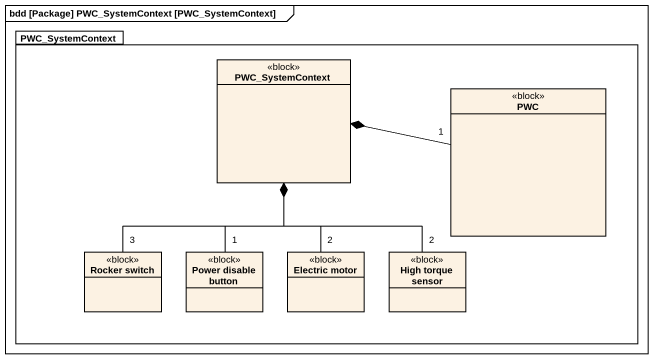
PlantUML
@startuml
mainframe bdd [Package] PWC_SystemContext [PWC_SystemContext]
hide circle
hide empty members
package PWC_SystemContext {
  class "PWC_SystemContext" as PWC_SystemContext_2 <<block>>
  class PWC <<block>>
  class "Rocker switch" as Rocker_switch <<block>>
  class "Power disable button" as Power_disable_button <<block>>
  class "Electric motor" as Electric_motor <<block>>
  class "High torque sensor" as High_torque_sensor <<block>>
}
PWC "1" -left-* PWC_SystemContext_2
Rocker_switch "3" -up-* PWC_SystemContext_2
Power_disable_button "1" -up-* PWC_SystemContext_2
Electric_motor "2" -up-* PWC_SystemContext_2
High_torque_sensor "2" -up-* PWC_SystemContext_2
@enduml
